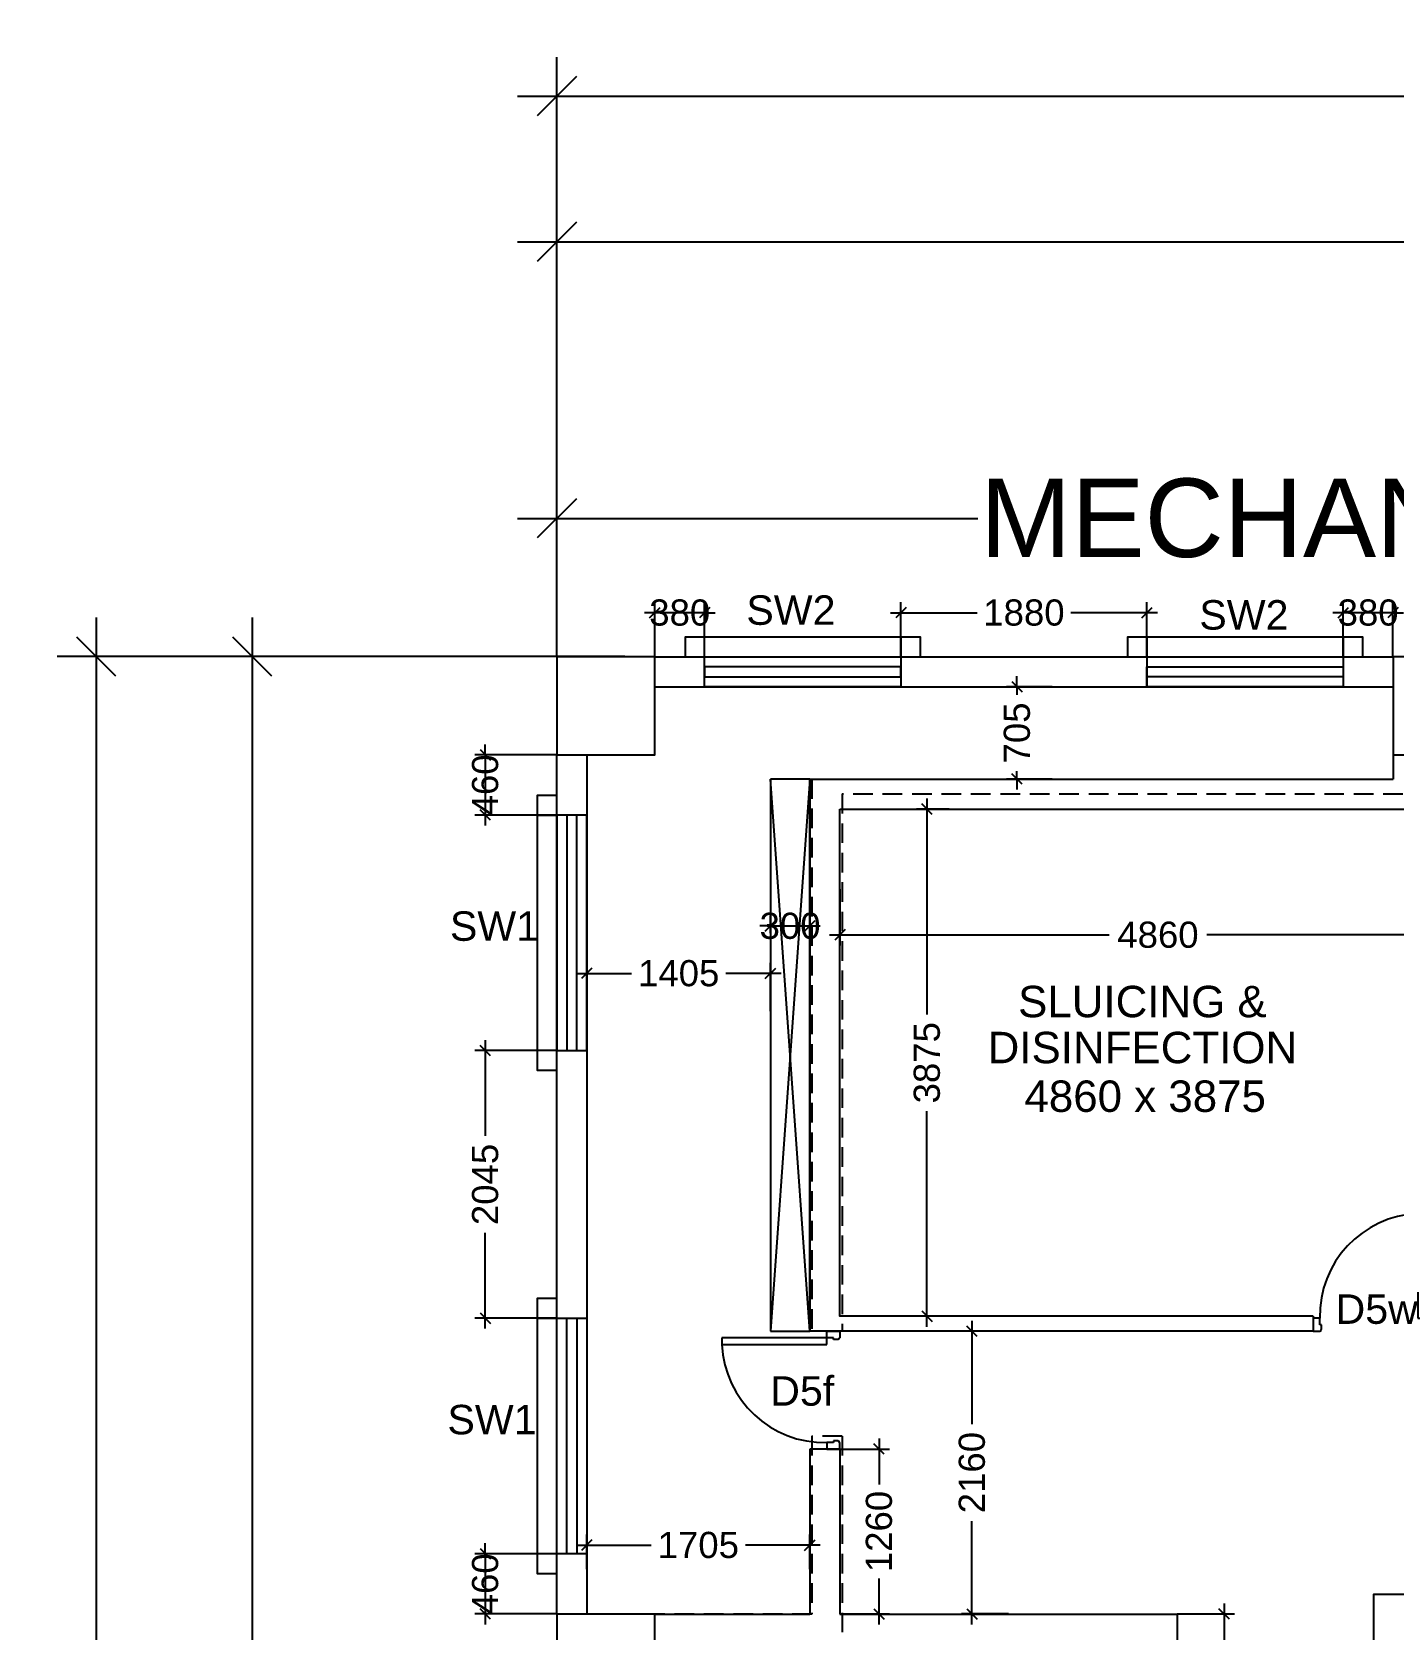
# Model space of a CAD drawing. Extents: x 6345096 to 6738923, y -6490958 to -6305885.
# Drawn here: x 6527889 to 6538289, y -6344445 to -6332241 of the extents above; entities that cross this region are included whole.
import ezdxf
from ezdxf.enums import TextEntityAlignment as Align

# ---------------------------------------------------------------- set-up
doc = ezdxf.new("R2010")
doc.units = 0
doc.header["$LTSCALE"] = 600
doc.header["$MEASUREMENT"] = 0
doc.header["$PDMODE"] = 35
doc.linetypes.add('HIDDEN', pattern=[0.375, 0.25, -0.125])
doc.layers.get('0').update_dxf_attribs({"linetype": 'CONTINUOUS'})
doc.layers.get('Defpoints').update_dxf_attribs({"linetype": 'CONTINUOUS'})
for name, color, linetype in [('8', 8, 'CONTINUOUS'), ('chajja', 7, 'CONTINUOUS'), ('DIM', 8, 'CONTINUOUS'), ('DIM-TEXT', 8, 'CONTINUOUS'), ('DOOR', 32, 'CONTINUOUS'), ('Duct', 8, 'CONTINUOUS'), ('Ele Proje.', 7, 'CONTINUOUS'), ('Fixed Glass', 171, 'CONTINUOUS'), ('HS', 251, 'CONTINUOUS'), ('joinery', 7, 'CONTINUOUS'), ('LA-column', 3, 'CONTINUOUS'), ('Room Dim', 1, 'CONTINUOUS'), ('TEXT', 6, 'CONTINUOUS'), ('Walls', 7, 'CONTINUOUS'), ('Working Dim', 5, 'CONTINUOUS')]:
    doc.layers.add(name, color=color, linetype=linetype)
doc.styles.add('ari', font='arial.ttf')
doc.styles.add('RT', font='romant.shx')
doc.styles.get("Standard").update_dxf_attribs({"font": 'romans.shx'})
doc.dimstyles.new('int. dim', dxfattribs={"dimtxt": 200, "dimasz": 80, "dimexe": 80, "dimexo": 0, "dimgap": 70, "dimtad": 0, "dimdec": 0, "dimzin": 12, "dimdsep": 46, "dimtxsty": 'ari', "dimblk": 'OBLIQUE', "dimcen": 2, "dimdle": 80, "dimclrd": 256, "dimclre": 256, "dimclrt": 6, "dimadec": 0, "dimazin": 0, "dimtfac": 1, "dimtdec": 0, "dimtix": 1, "dimtmove": 2, "dimatfit": 3, "dimfxl": 1, "dimtolj": 1, "dimtzin": 0, "dimlwd": -1, "dimlwe": -1, "dimarcsym": 0})
doc.dimstyles.new('STANDARD$0', dxfattribs={"dimscale": 0, "dimtxt": 150, "dimasz": 125, "dimexe": 0.75, "dimexo": 1, "dimgap": 25, "dimtad": 1, "dimdec": 0, "dimdsep": 46, "dimtxsty": 'Standard', "dimblk1": 'DOT', "dimblk2": 'DOT', "dimsah": 1, "dimcen": 2.5, "dimclrd": 1, "dimclre": 1, "dimclrt": 3, "dimadec": 0, "dimazin": 0, "dimtfac": 1, "dimtdec": 0, "dimtmove": 0, "dimatfit": 3, "dimldrblk": 'DOT', "dimfxl": 1, "dimtolj": 1, "dimtzin": 0, "dimarcsym": 0})
doc.dimstyles.new('TEXT', dxfattribs={"dimscale": 0, "dimtxt": 600, "dimasz": 300, "dimexe": 300, "dimexo": 30, "dimgap": 50, "dimtad": 0, "dimdec": 0, "dimzin": 0, "dimdsep": 46, "dimtxsty": 'RT', "dimblk": 'OBLIQUE', "dimcen": 0.09, "dimdle": 300, "dimclrd": 256, "dimclre": 256, "dimclrt": 170, "dimadec": 0, "dimazin": 0, "dimtfac": 1, "dimtdec": 0, "dimtofl": 0, "dimtmove": 2, "dimatfit": 3, "dimfxl": 1, "dimfrac": 2, "dimtolj": 1, "dimtzin": 0, "dimlwd": -1, "dimlwe": -1, "dimarcsym": 0})

# ---------------------------------------------------------------- blocks, each defined once
blk = doc.blocks.new('_Oblique')
at = {"color": 0, "linetype": 'ByBlock', "lineweight": -2}
blk.add_line((-0.5, -0.5), (0.5, 0.5), dxfattribs=at)
blk = doc.blocks.new('*D272')
at = {"layer": 'Defpoints', "color": 0, "linetype": 'Continuous', "transparency": 16777216}
for p in [(6531899, -6335958), (6531899, -6337015, 1), (6548147, -6337015, 1)]:
    blk.add_point(p, dxfattribs=at)
at = {"layer": 'DIM-TEXT', "transparency": 16777216}
for p, q in [((6531899, -6337015), (6531899, -6335658)), ((6548147, -6337015), (6548147, -6335658)), ((6531599, -6335958), (6535118, -6335958)), ((6548447, -6335958), (6544929, -6335958))]:
    blk.add_line(p, q, dxfattribs=at)
at = {"layer": 'DIM-TEXT', "linetype": 'Continuous', "transparency": 16777216, "xscale": 300, "yscale": 300, "zscale": 300, "rotation": 180}
blk.add_blockref('_Oblique', (6531899, -6335958), dxfattribs=at)
at = {"layer": 'DIM-TEXT', "linetype": 'Continuous', "transparency": 16777216, "xscale": 300, "yscale": 300, "zscale": 300}
blk.add_blockref('_Oblique', (6548147, -6335958), dxfattribs=at)
at = {"layer": 'DIM-TEXT', "color": 170, "linetype": 'Continuous', "transparency": 16777216, "insert": (6540023, -6335958), "char_height": 750, "attachment_point": 5, "style": 'ari'}
blk.add_mtext('\\A1;{\\H0.8x;MECHANIZED LAUNDRY}', dxfattribs=at)
blk = doc.blocks.new('*D313')
at = {"layer": 'Defpoints', "color": 0, "transparency": 16777216}
for p in [(6531899, -6337765, -10), (6531353, -6338225), (6531899, -6338225, -15)]:
    blk.add_point(p, dxfattribs=at)
at = {"layer": 'Working Dim', "transparency": 16777216}
for p, q in [((6531353, -6337765), (6531353, -6337685)), ((6531899, -6337765), (6531273, -6337765)), ((6531353, -6337765), (6531353, -6338225)), ((6531899, -6338225), (6531273, -6338225)), ((6531353, -6338225), (6531353, -6338305))]:
    blk.add_line(p, q, dxfattribs=at)
at = {"layer": 'Working Dim', "transparency": 16777216, "xscale": 80, "yscale": 80, "zscale": 80}
for p, rotation in [((6531353, -6337765), 270), ((6531353, -6338225), 90)]:
    blk.add_blockref('_Oblique', p, dxfattribs=dict(at, rotation=rotation))
at = {"layer": 'Working Dim', "color": 6, "transparency": 16777216, "insert": (6531353, -6337995), "char_height": 200, "attachment_point": 5, "rotation": 90, "style": 'ari'}
blk.add_mtext('\\A1;460', dxfattribs=at)
blk = doc.blocks.new('*D314')
at = {"layer": 'Defpoints', "color": 0, "transparency": 16777216}
for p in [(6531899, -6340025, -15), (6531353, -6342070), (6531899, -6342070, -15)]:
    blk.add_point(p, dxfattribs=at)
at = {"layer": 'Working Dim', "transparency": 16777216}
for p, q in [((6531899, -6340025), (6531273, -6340025)), ((6531353, -6339945), (6531353, -6340677)), ((6531353, -6342150), (6531353, -6341419)), ((6531899, -6342070), (6531273, -6342070))]:
    blk.add_line(p, q, dxfattribs=at)
at = {"layer": 'Working Dim', "transparency": 16777216, "xscale": 80, "yscale": 80, "zscale": 80}
for p, rotation in [((6531353, -6340025), 90), ((6531353, -6342070), 270)]:
    blk.add_blockref('_Oblique', p, dxfattribs=dict(at, rotation=rotation))
at = {"layer": 'Working Dim', "color": 6, "transparency": 16777216, "insert": (6531353, -6341048), "char_height": 200, "attachment_point": 5, "rotation": 90, "style": 'ari'}
blk.add_mtext('\\A1;2045', dxfattribs=at)
blk = doc.blocks.new('*D315')
at = {"layer": 'Defpoints', "color": 0, "transparency": 16777216}
for p in [(6531899, -6343870, -15), (6531353, -6344330), (6531899, -6344330, -10)]:
    blk.add_point(p, dxfattribs=at)
at = {"layer": 'Working Dim', "transparency": 16777216}
for p, q in [((6531353, -6343870), (6531353, -6343790)), ((6531899, -6343870), (6531273, -6343870)), ((6531353, -6343870), (6531353, -6344330)), ((6531899, -6344330), (6531273, -6344330)), ((6531353, -6344330), (6531353, -6344410))]:
    blk.add_line(p, q, dxfattribs=at)
at = {"layer": 'Working Dim', "transparency": 16777216, "xscale": 80, "yscale": 80, "zscale": 80}
for p, rotation in [((6531353, -6343870), 270), ((6531353, -6344330), 90)]:
    blk.add_blockref('_Oblique', p, dxfattribs=dict(at, rotation=rotation))
at = {"layer": 'Working Dim', "color": 6, "transparency": 16777216, "insert": (6531353, -6344100), "char_height": 200, "attachment_point": 5, "rotation": 90, "style": 'ari'}
blk.add_mtext('\\A1;460', dxfattribs=at)
blk = doc.blocks.new('*D388')
at = {"layer": 'Defpoints', "color": 0, "transparency": 16777216}
for p in [(6537909, -6336679), (6537909, -6337015, 47), (6538289, -6337015, 42)]:
    blk.add_point(p, dxfattribs=at)
at = {"layer": 'Working Dim', "transparency": 16777216}
for p, q in [((6537909, -6337015), (6537909, -6336599)), ((6538289, -6337015), (6538289, -6336599)), ((6537909, -6336679), (6537829, -6336679)), ((6538289, -6336679), (6537909, -6336679)), ((6538289, -6336679), (6538369, -6336679))]:
    blk.add_line(p, q, dxfattribs=at)
at = {"layer": 'Working Dim', "transparency": 16777216, "xscale": 80, "yscale": 80, "zscale": 80}
blk.add_blockref('_Oblique', (6537909, -6336679), dxfattribs=at)
at = {"layer": 'Working Dim', "transparency": 16777216, "xscale": 80, "yscale": 80, "zscale": 80, "rotation": 180}
blk.add_blockref('_Oblique', (6538289, -6336679), dxfattribs=at)
at = {"layer": 'Working Dim', "color": 6, "transparency": 16777216, "insert": (6538099, -6336679), "char_height": 200, "attachment_point": 5, "style": 'ari'}
blk.add_mtext('\\A1;380', dxfattribs=at)
blk = doc.blocks.new('*D389')
at = {"layer": 'Defpoints', "color": 0, "transparency": 16777216}
for p in [(6534529, -6336679), (6534529, -6337015, 47), (6536409, -6337015, 47)]:
    blk.add_point(p, dxfattribs=at)
at = {"layer": 'Working Dim', "transparency": 16777216}
for p, q in [((6534529, -6337015), (6534529, -6336599)), ((6536409, -6337015), (6536409, -6336599)), ((6534449, -6336679), (6535111, -6336679)), ((6536489, -6336679), (6535828, -6336679))]:
    blk.add_line(p, q, dxfattribs=at)
at = {"layer": 'Working Dim', "transparency": 16777216, "xscale": 80, "yscale": 80, "zscale": 80, "rotation": 180}
blk.add_blockref('_Oblique', (6534529, -6336679), dxfattribs=at)
at = {"layer": 'Working Dim', "transparency": 16777216, "xscale": 80, "yscale": 80, "zscale": 80}
blk.add_blockref('_Oblique', (6536409, -6336679), dxfattribs=at)
at = {"layer": 'Working Dim', "color": 6, "transparency": 16777216, "insert": (6535469, -6336679), "char_height": 200, "attachment_point": 5, "style": 'ari'}
blk.add_mtext('\\A1;1880', dxfattribs=at)
blk = doc.blocks.new('*D390')
at = {"layer": 'Defpoints', "color": 0, "transparency": 16777216}
for p in [(6532649, -6336679), (6532649, -6337015, 42), (6533029, -6337015, 47)]:
    blk.add_point(p, dxfattribs=at)
at = {"layer": 'Working Dim', "transparency": 16777216}
for p, q in [((6532649, -6337015), (6532649, -6336599)), ((6533029, -6337015), (6533029, -6336599)), ((6532649, -6336679), (6532569, -6336679)), ((6533029, -6336679), (6532649, -6336679)), ((6533029, -6336679), (6533109, -6336679))]:
    blk.add_line(p, q, dxfattribs=at)
at = {"layer": 'Working Dim', "transparency": 16777216, "xscale": 80, "yscale": 80, "zscale": 80}
blk.add_blockref('_Oblique', (6532649, -6336679), dxfattribs=at)
at = {"layer": 'Working Dim', "transparency": 16777216, "xscale": 80, "yscale": 80, "zscale": 80, "rotation": 180}
blk.add_blockref('_Oblique', (6533029, -6336679), dxfattribs=at)
at = {"layer": 'Working Dim', "color": 6, "transparency": 16777216, "insert": (6532839, -6336679), "char_height": 200, "attachment_point": 5, "style": 'ari'}
blk.add_mtext('\\A1;380', dxfattribs=at)
blk = doc.blocks.new('*D464')
at = {"layer": 'Defpoints', "color": 0, "transparency": 16777216}
for p in [(6651939, -6332733), (6531899, -6337015, 5), (6651939, -6337165, 1)]:
    blk.add_point(p, dxfattribs=at)
at = {"layer": 'DIM', "color": 8, "transparency": 16777216}
for p, q in [((6531899, -6337015), (6531899, -6332433)), ((6651939, -6337165), (6651939, -6332433)), ((6531599, -6332733), (6589970, -6332733)), ((6652239, -6332733), (6593868, -6332733))]:
    blk.add_line(p, q, dxfattribs=at)
at = {"layer": 'DIM', "color": 8, "transparency": 16777216, "xscale": 300, "yscale": 300, "zscale": 300, "rotation": 180}
blk.add_blockref('_Oblique', (6531899, -6332733), dxfattribs=at)
at = {"layer": 'DIM', "color": 8, "transparency": 16777216, "xscale": 300, "yscale": 300, "zscale": 300}
blk.add_blockref('_Oblique', (6651939, -6332733), dxfattribs=at)
at = {"layer": 'DIM', "color": 7, "transparency": 16777216, "insert": (6591919, -6332733), "char_height": 750, "attachment_point": 5, "style": 'ari'}
blk.add_mtext('\\A1;120.04m', dxfattribs=at)
blk = doc.blocks.new('*D465')
at = {"layer": 'Defpoints', "color": 0, "transparency": 16777216}
for p in [(6572960, -6333845), (6531899, -6337015, 5), (6572960, -6337153, -3)]:
    blk.add_point(p, dxfattribs=at)
at = {"layer": 'DIM', "color": 8, "transparency": 16777216}
for p, q in [((6531899, -6337015), (6531899, -6333545)), ((6572960, -6337153), (6572960, -6333545)), ((6531599, -6333845), (6550722, -6333845)), ((6573260, -6333845), (6554137, -6333845))]:
    blk.add_line(p, q, dxfattribs=at)
at = {"layer": 'DIM', "color": 8, "transparency": 16777216, "xscale": 300, "yscale": 300, "zscale": 300, "rotation": 180}
blk.add_blockref('_Oblique', (6531899, -6333845), dxfattribs=at)
at = {"layer": 'DIM', "color": 8, "transparency": 16777216, "xscale": 300, "yscale": 300, "zscale": 300}
blk.add_blockref('_Oblique', (6572960, -6333845), dxfattribs=at)
at = {"layer": 'DIM', "color": 7, "transparency": 16777216, "insert": (6552429, -6333845), "char_height": 750, "attachment_point": 5, "style": 'ari'}
blk.add_mtext('\\A1;41.06m', dxfattribs=at)
blk = doc.blocks.new('*D468')
at = {"layer": 'Defpoints', "color": 0, "transparency": 16777216}
for p in [(6531899, -6337015, 5), (6528381, -6454874), (6532049, -6454874, 5)]:
    blk.add_point(p, dxfattribs=at)
at = {"layer": 'DIM', "color": 8, "transparency": 16777216}
for p, q in [((6528381, -6336715), (6528381, -6393996)), ((6531899, -6337015), (6528081, -6337015)), ((6528381, -6455174), (6528381, -6397894)), ((6532049, -6454874), (6528081, -6454874))]:
    blk.add_line(p, q, dxfattribs=at)
at = {"layer": 'DIM', "color": 8, "transparency": 16777216, "xscale": 300, "yscale": 300, "zscale": 300}
for p, rotation in [((6528381, -6337015), 90), ((6528381, -6454874), 270)]:
    blk.add_blockref('_Oblique', p, dxfattribs=dict(at, rotation=rotation))
at = {"layer": 'DIM', "color": 7, "transparency": 16777216, "insert": (6528381, -6395945), "char_height": 750, "attachment_point": 5, "rotation": 90, "style": 'ari'}
blk.add_mtext('\\A1;117.86m', dxfattribs=at)
blk = doc.blocks.new('*D1292')
at = {"layer": 'Defpoints', "color": 0, "transparency": 16777216}
for p in [(6529573, -6337015), (6532419, -6337015, 3), (6531899, -6373456, -1)]:
    blk.add_point(p, dxfattribs=at)
at = {"layer": 'DIM', "color": 8, "transparency": 16777216}
for p, q in [((6529573, -6336715), (6529573, -6353543)), ((6532419, -6337015), (6529273, -6337015)), ((6529573, -6373756), (6529573, -6356928)), ((6531899, -6373456), (6529273, -6373456))]:
    blk.add_line(p, q, dxfattribs=at)
at = {"layer": 'DIM', "color": 8, "transparency": 16777216, "xscale": 300, "yscale": 300, "zscale": 300}
for p, rotation in [((6529573, -6337015), 90), ((6529573, -6373456), 270)]:
    blk.add_blockref('_Oblique', p, dxfattribs=dict(at, rotation=rotation))
at = {"layer": 'DIM', "color": 7, "transparency": 16777216, "insert": (6529573, -6355235), "char_height": 750, "attachment_point": 5, "rotation": 90, "style": 'ari'}
blk.add_mtext('\\A1;36.44m', dxfattribs=at)
blk = doc.blocks.new('1000')
at = {"layer": 'DOOR'}
for p, q in [((0, -100), (0, 0)), ((0, 0), (50, 0)), ((50, -100), (0, -100)), ((50, 0), (50, -2)), ((63, -49), (50, -49)), ((50, -49), (50, -100)), ((50, -100), (50, -901)), ((100, -100), (50, -100)), ((63, -13), (61, -13)), ((63, -13), (63, -49)), ((100, -901), (100, -100)), ((837, -13), (837, -49)), ((837, -13), (839, -13)), ((837, -49), (850, -49)), ((850, 0), (850, -2)), ((900, 0), (850, 0)), ((850, -49), (850, -100)), ((850, -100), (900, -100)), ((900, -100), (900, 0)), ((50, -901), (100, -901))]:
    blk.add_line(p, q, dxfattribs=at)
for centre, major_axis, start_param, end_param in [((50, -13), (-7.95, 7.95), 3.926991, 5.497787), ((850, -13), (7.95, 7.95), 0.785398, 2.356194)]:
    blk.add_ellipse(centre, major_axis=major_axis, ratio=1, start_param=start_param, end_param=end_param, dxfattribs=at)
at = {"layer": 'DOOR', "color": 145}
blk.add_ellipse((64, -115), major_axis=(-520, 590), ratio=1, start_param=2.464943, end_param=4.009476, dxfattribs=at)
blk = doc.blocks.new('*D2124')
at = {"layer": 'Defpoints', "color": 0, "transparency": 16777216}
for p in [(6534063, -6338792), (6538923, -6338792), (6538923, -6339141)]:
    blk.add_point(p, dxfattribs=at)
at = {"layer": 'Working Dim', "transparency": 16777216}
for p, q in [((6534063, -6338792), (6534063, -6339221)), ((6538923, -6338792), (6538923, -6339221)), ((6533983, -6339141), (6536121, -6339141)), ((6539003, -6339141), (6536866, -6339141))]:
    blk.add_line(p, q, dxfattribs=at)
at = {"layer": 'Working Dim', "transparency": 16777216, "xscale": 80, "yscale": 80, "zscale": 80, "rotation": 180}
blk.add_blockref('_Oblique', (6534063, -6339141), dxfattribs=at)
at = {"layer": 'Working Dim', "transparency": 16777216, "xscale": 80, "yscale": 80, "zscale": 80}
blk.add_blockref('_Oblique', (6538923, -6339141), dxfattribs=at)
at = {"layer": 'Working Dim', "color": 6, "transparency": 16777216, "insert": (6536493, -6339141), "char_height": 200, "attachment_point": 5, "style": 'ari'}
blk.add_mtext('\\A1;4860', dxfattribs=at)
blk = doc.blocks.new('*D2125')
at = {"layer": 'Defpoints', "color": 0, "transparency": 16777216}
for p in [(6534728, -6338180), (6534898, -6338180), (6534898, -6342055)]:
    blk.add_point(p, dxfattribs=at)
at = {"layer": 'Working Dim', "transparency": 16777216}
for p, q in [((6534728, -6338100), (6534728, -6339749)), ((6534898, -6338180), (6534648, -6338180)), ((6534728, -6342135), (6534728, -6340487)), ((6534898, -6342055), (6534648, -6342055))]:
    blk.add_line(p, q, dxfattribs=at)
at = {"layer": 'Working Dim', "transparency": 16777216, "xscale": 80, "yscale": 80, "zscale": 80}
for p, rotation in [((6534728, -6338180), 90), ((6534728, -6342055), 270)]:
    blk.add_blockref('_Oblique', p, dxfattribs=dict(at, rotation=rotation))
at = {"layer": 'Working Dim', "color": 6, "transparency": 16777216, "insert": (6534728, -6340118), "char_height": 200, "attachment_point": 5, "rotation": 90, "style": 'ari'}
blk.add_mtext('\\A1;3875', dxfattribs=at)
blk = doc.blocks.new('*D2138')
at = {"layer": 'Defpoints', "color": 0, "transparency": 16777216}
for p in [(6535341, -6342170), (6535072, -6344330), (6535351, -6344330)]:
    blk.add_point(p, dxfattribs=at)
at = {"layer": 'Working Dim', "transparency": 16777216}
for p, q in [((6535072, -6342090), (6535072, -6342880)), ((6535341, -6342170), (6534992, -6342170)), ((6535072, -6344410), (6535072, -6343620)), ((6535351, -6344330), (6534992, -6344330))]:
    blk.add_line(p, q, dxfattribs=at)
at = {"layer": 'Working Dim', "transparency": 16777216, "xscale": 80, "yscale": 80, "zscale": 80}
for p, rotation in [((6535072, -6342170), 90), ((6535072, -6344330), 270)]:
    blk.add_blockref('_Oblique', p, dxfattribs=dict(at, rotation=rotation))
at = {"layer": 'Working Dim', "color": 6, "transparency": 16777216, "insert": (6535072, -6343250), "char_height": 200, "attachment_point": 5, "rotation": 90, "style": 'ari'}
blk.add_mtext('\\A1;2160', dxfattribs=at)
blk = doc.blocks.new('*D2139')
at = {"layer": 'Defpoints', "color": 0, "transparency": 16777216}
for p in [(6534062, -6343070, -4), (6534362, -6343070), (6534062, -6344330, -1)]:
    blk.add_point(p, dxfattribs=at)
at = {"layer": 'Working Dim', "transparency": 16777216}
for p, q in [((6534062, -6343070), (6534442, -6343070)), ((6534362, -6342990), (6534362, -6343342)), ((6534362, -6344410), (6534362, -6344059)), ((6534062, -6344330), (6534442, -6344330))]:
    blk.add_line(p, q, dxfattribs=at)
at = {"layer": 'Working Dim', "transparency": 16777216, "xscale": 80, "yscale": 80, "zscale": 80}
for p, rotation in [((6534362, -6343070), 90), ((6534362, -6344330), 270)]:
    blk.add_blockref('_Oblique', p, dxfattribs=dict(at, rotation=rotation))
at = {"layer": 'Working Dim', "color": 6, "transparency": 16777216, "insert": (6534362, -6343700), "char_height": 200, "attachment_point": 5, "rotation": 90, "style": 'ari'}
blk.add_mtext('\\A1;1260', dxfattribs=at)
blk = doc.blocks.new('*D2141')
at = {"layer": 'Defpoints', "color": 0, "transparency": 16777216}
for p in [(6533833, -6343804), (6532128, -6343989), (6533833, -6343989)]:
    blk.add_point(p, dxfattribs=at)
at = {"layer": 'Working Dim', "transparency": 16777216}
for p, q in [((6532048, -6343804), (6532621, -6343804)), ((6532128, -6343989), (6532128, -6343724)), ((6533913, -6343804), (6533341, -6343804)), ((6533833, -6343989), (6533833, -6343724))]:
    blk.add_line(p, q, dxfattribs=at)
at = {"layer": 'Working Dim', "transparency": 16777216, "xscale": 80, "yscale": 80, "zscale": 80, "rotation": 180}
blk.add_blockref('_Oblique', (6532128, -6343804), dxfattribs=at)
at = {"layer": 'Working Dim', "transparency": 16777216, "xscale": 80, "yscale": 80, "zscale": 80}
blk.add_blockref('_Oblique', (6533833, -6343804), dxfattribs=at)
at = {"layer": 'Working Dim', "color": 6, "transparency": 16777216, "insert": (6532981, -6343804), "char_height": 200, "attachment_point": 5, "style": 'ari'}
blk.add_mtext('\\A1;1705', dxfattribs=at)
blk = doc.blocks.new('*D2142')
at = {"layer": 'Defpoints', "color": 0, "transparency": 16777216}
for p in [(6532128, -6339435), (6532128, -6339723), (6533533, -6339723)]:
    blk.add_point(p, dxfattribs=at)
at = {"layer": 'Working Dim', "transparency": 16777216}
for p, q in [((6532048, -6339435), (6532471, -6339435)), ((6532128, -6339723), (6532128, -6339355)), ((6533613, -6339435), (6533191, -6339435)), ((6533533, -6339723), (6533533, -6339355))]:
    blk.add_line(p, q, dxfattribs=at)
at = {"layer": 'Working Dim', "transparency": 16777216, "xscale": 80, "yscale": 80, "zscale": 80, "rotation": 180}
blk.add_blockref('_Oblique', (6532128, -6339435), dxfattribs=at)
at = {"layer": 'Working Dim', "transparency": 16777216, "xscale": 80, "yscale": 80, "zscale": 80}
blk.add_blockref('_Oblique', (6533533, -6339435), dxfattribs=at)
at = {"layer": 'Working Dim', "color": 6, "transparency": 16777216, "insert": (6532831, -6339435), "char_height": 200, "attachment_point": 5, "style": 'ari'}
blk.add_mtext('\\A1;1405', dxfattribs=at)
blk = doc.blocks.new('*D2143')
at = {"layer": 'Defpoints', "color": 0, "transparency": 16777216}
for p in [(6535416, -6337245), (6535686, -6337245), (6535686, -6337950)]:
    blk.add_point(p, dxfattribs=at)
at = {"layer": 'Working Dim', "transparency": 16777216}
for p, q in [((6535686, -6337245), (6535336, -6337245)), ((6535416, -6337245), (6535416, -6337165)), ((6535416, -6337245), (6535416, -6337307)), ((6535686, -6337950), (6535336, -6337950)), ((6535416, -6337950), (6535416, -6337889)), ((6535416, -6337950), (6535416, -6338030))]:
    blk.add_line(p, q, dxfattribs=at)
at = {"layer": 'Working Dim', "transparency": 16777216, "xscale": 80, "yscale": 80, "zscale": 80}
for p, rotation in [((6535416, -6337245), 270), ((6535416, -6337950), 90)]:
    blk.add_blockref('_Oblique', p, dxfattribs=dict(at, rotation=rotation))
at = {"layer": 'Working Dim', "color": 6, "transparency": 16777216, "insert": (6535416, -6337598), "char_height": 200, "attachment_point": 5, "rotation": 90, "style": 'ari'}
blk.add_mtext('\\A1;705', dxfattribs=at)
blk = doc.blocks.new('*D2144')
at = {"layer": 'Defpoints', "color": 0, "transparency": 16777216}
for p in [(6533832, -6339073), (6533532, -6339128), (6533832, -6339128)]:
    blk.add_point(p, dxfattribs=at)
at = {"layer": 'Working Dim', "transparency": 16777216}
for p, q in [((6533532, -6339073), (6533452, -6339073)), ((6533532, -6339128), (6533532, -6338993)), ((6533532, -6339073), (6533832, -6339073)), ((6533832, -6339128), (6533832, -6338993)), ((6533832, -6339073), (6533912, -6339073))]:
    blk.add_line(p, q, dxfattribs=at)
at = {"layer": 'Working Dim', "transparency": 16777216, "xscale": 80, "yscale": 80, "zscale": 80}
blk.add_blockref('_Oblique', (6533532, -6339073), dxfattribs=at)
at = {"layer": 'Working Dim', "transparency": 16777216, "xscale": 80, "yscale": 80, "zscale": 80, "rotation": 180}
blk.add_blockref('_Oblique', (6533832, -6339073), dxfattribs=at)
at = {"layer": 'Working Dim', "color": 6, "transparency": 16777216, "insert": (6533682, -6339073), "char_height": 200, "attachment_point": 5, "style": 'ari'}
blk.add_mtext('\\A1;300', dxfattribs=at)
blk = doc.blocks.new('A$C2CD672AE')
at = {"layer": 'Ele Proje.', "color": 8, "linetype": 'HIDDEN', "elevation": 5.1}
for points in [[(2710, 119408.5), (2710, 119558.5), (2560, 119558.5), (2560, 119408.5)], [(4360, 119408.5), (4360, 119558.5), (4210, 119558.5), (4210, 119408.5)], [(6090, 119408.5), (6090, 119558.5), (5940, 119558.5), (5940, 119408.5)], [(7740, 119408.5), (7740, 119558.5), (7590, 119558.5), (7590, 119408.5)]]:
    blk.add_lwpolyline(points, dxfattribs=at)
at = {"layer": 'Ele Proje.', "color": 8, "linetype": 'HIDDEN'}
for points in [[(1580, 118348.5), (1430, 118348.5), (1430, 118198.5), (1580, 118198.5)], [(1580, 116398.5), (1430, 116398.5), (1430, 116248.5), (1580, 116248.5)], [(1580, 114503.5), (1430, 114503.5), (1430, 114353.5), (1580, 114353.5)], [(1580, 112553.5), (1430, 112553.5), (1430, 112403.5), (1580, 112403.5)]]:
    blk.add_lwpolyline(points, dxfattribs=at)
at = {"layer": 'Fixed Glass', "color": 8, "linetype": 'HIDDEN', "elevation": 5.1}
for points in [[(4210, 119408.5), (4210, 119178.5), (2710, 119178.5), (2710, 119408.5)], [(7590, 119408.5), (7590, 119178.5), (6090, 119178.5), (6090, 119408.5)], [(2710, 119331.5), (2710, 119255.5), (4210, 119255.5), (4210, 119331.5)], [(7590, 119331.5), (7590, 119255.5), (6090, 119255.5), (6090, 119331.5)]]:
    blk.add_lwpolyline(points, close=True, dxfattribs=at)
at = {"layer": 'Fixed Glass', "color": 8, "linetype": 'HIDDEN'}
for points in [[(1580, 116398.5), (1810, 116398.5), (1810, 118198.5), (1580, 118198.5)], [(1657, 116398.5), (1733, 116398.5), (1733, 118198.5), (1657, 118198.5)], [(1580, 114353.5), (1810, 114353.5), (1810, 112553.5), (1580, 112553.5)], [(1657, 114353.5), (1733, 114353.5), (1733, 112553.5), (1657, 112553.5)]]:
    blk.add_lwpolyline(points, close=True, dxfattribs=at)
at = {"layer": 'Walls', "color": 8, "linetype": 'HIDDEN'}
for p, q in [((2330, 119408.5), (7970, 119408.5)), ((2330, 119178.5), (7970, 119178.5)), ((1810, 118658.5), (1810, 112093.5)), ((7970, 118658.5), (7970, 118473.5)), ((3530, 118473.5), (3530, 114253.5)), ((3760, 118360.2), (3760, 114253.5)), ((8720.1, 118358.5), (3760, 118358.5)), ((3760, 114253.5), (3530, 114253.5)), ((3530, 113453.5), (3530, 112093.5)), ((3760, 113453.5), (3530, 113453.5)), ((3760, 113453.5), (3760, 111863.5)), ((3530, 112093.5), (2330, 112093.5))]:
    blk.add_line(p, q, dxfattribs=at)
for points in [[(1580, 112093.5), (1580, 118658.5)], [(3530, 118473.5), (7970, 118473.5)]]:
    blk.add_lwpolyline(points, dxfattribs=at)
blk = doc.blocks.new('*D2489')
at = {"layer": 'Defpoints', "color": 0, "transparency": 16777216}
for p in [(6536640, -6344330), (6536999, -6344330), (6536640, -6346670)]:
    blk.add_point(p, dxfattribs=at)
at = {"layer": 'Working Dim', "transparency": 16777216}
for p, q in [((6536999, -6344250), (6536999, -6345130)), ((6536640, -6344330), (6537079, -6344330)), ((6536999, -6346750), (6536999, -6345870)), ((6536640, -6346670), (6537079, -6346670))]:
    blk.add_line(p, q, dxfattribs=at)
at = {"layer": 'Working Dim', "transparency": 16777216, "xscale": 80, "yscale": 80, "zscale": 80}
for p, rotation in [((6536999, -6344330), 90), ((6536999, -6346670), 270)]:
    blk.add_blockref('_Oblique', p, dxfattribs=dict(at, rotation=rotation))
at = {"layer": 'Working Dim', "color": 6, "transparency": 16777216, "insert": (6536999, -6345500), "char_height": 200, "attachment_point": 5, "rotation": 90, "style": 'ari'}
blk.add_mtext('\\A1;2340', dxfattribs=at)

msp = doc.modelspace()

# ---------------------------------------------------------------- linework, layer by layer
at = {"layer": 'chajja', "color": 8}
for p, q in [((6534529.389, -6336865.366), (6533029.389, -6336865.366)), ((6537909.388, -6336865.366), (6536409.388, -6336865.366)), ((6531749.389, -6338225.387), (6531749.389, -6340025.387)), ((6531749.389, -6342070.434), (6531749.389, -6343870.434))]:
    msp.add_line(p, q, dxfattribs=at)
at = {"layer": 'Duct', "color": 7, "linetype": 'HIDDEN', "ltscale": 600}
for p, q in [((6533832.364, -6337950.365, 5.131), (6533532.364, -6342170.374)), ((6533832.364, -6342170.374), (6533532.364, -6337950.365, 5.131))]:
    msp.add_line(p, q, dxfattribs=at)
msp.add_lwpolyline([(6533532.364, -6342170.374), (6533832.455, -6342170.374), (6533832.455, -6337950.365), (6533532.364, -6337950.365)], close=True, dxfattribs=at)
at = {"layer": 'Ele Proje.', "elevation": 5.131}
for points in [[(6533029.389, -6337015.366), (6533029.389, -6336865.366), (6532879.389, -6336865.366), (6532879.389, -6337015.366)], [(6534679.389, -6337015.366), (6534679.389, -6336865.366), (6534529.389, -6336865.366), (6534529.389, -6337015.366)], [(6536409.388, -6337015.366), (6536409.388, -6336865.366), (6536259.388, -6336865.366), (6536259.388, -6337015.366)], [(6538059.388, -6337015.366), (6538059.388, -6336865.366), (6537909.388, -6336865.366), (6537909.388, -6337015.366)]]:
    msp.add_lwpolyline(points, dxfattribs=at)
at = {"layer": 'Ele Proje.'}
for points in [[(6531899.389, -6338075.387), (6531749.389, -6338075.387), (6531749.389, -6338225.387), (6531899.389, -6338225.387)], [(6531899.389, -6340025.387), (6531749.389, -6340025.387), (6531749.389, -6340175.387), (6531899.389, -6340175.387)], [(6531899.389, -6341920.434), (6531749.389, -6341920.434), (6531749.389, -6342070.434), (6531899.389, -6342070.434)], [(6531899.389, -6343870.434), (6531749.389, -6343870.434), (6531749.389, -6344020.434), (6531899.389, -6344020.434)]]:
    msp.add_lwpolyline(points, dxfattribs=at)
at = {"layer": 'Fixed Glass', "elevation": 5.131}
for points in [[(6534529.389, -6337015.366), (6534529.389, -6337245.366), (6533029.389, -6337245.366), (6533029.389, -6337015.366)], [(6533029.389, -6337092.366), (6533029.389, -6337168.366), (6534529.389, -6337168.366), (6534529.389, -6337092.366)], [(6537909.388, -6337015.366), (6537909.388, -6337245.366), (6536409.388, -6337245.366), (6536409.388, -6337015.366)], [(6537909.388, -6337092.387), (6537909.388, -6337168.387), (6536409.388, -6337168.387), (6536409.388, -6337092.387)]]:
    msp.add_lwpolyline(points, close=True, dxfattribs=at)
at = {"layer": 'Fixed Glass'}
for points in [[(6531899.388, -6340025.387), (6532129.388, -6340025.387), (6532129.388, -6338225.387), (6531899.388, -6338225.387)], [(6531976.388, -6340025.387), (6532052.388, -6340025.387), (6532052.388, -6338225.387), (6531976.388, -6338225.387)], [(6531899.388, -6342070.434), (6532129.388, -6342070.434), (6532129.388, -6343870.434), (6531899.388, -6343870.434)], [(6531976.388, -6342070.434), (6532052.388, -6342070.434), (6532052.388, -6343870.434), (6531976.388, -6343870.434)]]:
    msp.add_lwpolyline(points, close=True, dxfattribs=at)
at = {"layer": 'LA-column', "color": 2}
for points in [[(6531899.389, -6337765.366), (6532649.389, -6337765.366), (6532649.389, -6337015.366), (6531899.389, -6337015.366)], [(6531899.389, -6337765.366), (6532649.389, -6337765.366), (6532649.389, -6337015.366), (6531899.389, -6337015.366)], [(6531899.389, -6337765.366), (6532649.389, -6337765.366), (6532649.389, -6337015.366), (6531899.389, -6337015.366)], [(6538289.388, -6337765.366), (6539039.388, -6337765.366), (6539039.388, -6337015.366), (6538289.388, -6337015.366)], [(6531899.389, -6345080.426), (6532649.389, -6345080.426), (6532649.389, -6344330.426), (6531899.389, -6344330.426)]]:
    msp.add_lwpolyline(points, close=True, dxfattribs=at)
at = {"layer": 'LA-column', "color": 2, "elevation": 7.743}
msp.add_lwpolyline([(6538139.524, -6345080.366), (6539039.524, -6345080.366), (6539039.524, -6344180.366), (6538139.524, -6344180.366)], close=True, dxfattribs=at)
at = {"layer": 'Walls', "linetype": 'Continuous'}
for p, q in [((6532649.389, -6337015.366), (6538289.388, -6337015.366)), ((6532649.389, -6337245.366), (6538289.388, -6337245.366)), ((6532129.389, -6337765.366), (6532129.389, -6344330.448)), ((6534062.454, -6343070.374, -3.879), (6533832.455, -6343070.374))]:
    msp.add_line(p, q, dxfattribs=at)
at = {"layer": 'Walls'}
for p, q in [((6538289.388, -6337765.366), (6538289.388, -6337950.365)), ((6533832.455, -6337950.365), (6538289.388, -6337950.365)), ((6533832.455, -6337950.365), (6533832.455, -6342170.374)), ((6534062.455, -6338180.365), (6538924.388, -6338180.365)), ((6537679.388, -6342055.374), (6537679.388, -6342170.374)), ((6533832.455, -6343070.374), (6533832.455, -6344330.426)), ((6534062.455, -6343070.374, -3.879), (6534062.455, -6344330.426, -0.599)), ((6532649.389, -6344330.426), (6533832.455, -6344330.426)), ((6534062.455, -6344330.426), (6536639.524, -6344330.426)), ((6536639.524, -6344330.426), (6536639.524, -6346670.474))]:
    msp.add_line(p, q, dxfattribs=at)
at = {"layer": 'Walls', "linetype": 'Continuous'}
msp.add_lwpolyline([(6531899.389, -6344330.448), (6531899.389, -6337765.387)], dxfattribs=at)
at = {"layer": 'Walls'}
for points in [[(6537679.388, -6342055.374), (6534062.455, -6342055.374), (6534062.455, -6338180.365)], [(6537679.388, -6342170.374), (6533832.455, -6342170.374)]]:
    msp.add_lwpolyline(points, dxfattribs=at)

# ---------------------------------------------------------------- block references
at = {"layer": 'DOOR', "linetype": 'Continuous', "rotation": 180.0000128066047}
msp.add_blockref('1000', (6538579.388, -6342170.374), dxfattribs=at)
at = {"layer": 'DOOR', "linetype": 'Continuous', "xscale": 0.9999985396862289, "yscale": 0.9999985396862289, "zscale": 0.9999985396862289, "rotation": 270.0000130200671}
msp.add_blockref('1000', (6534062.454, -6342170.374), dxfattribs=at)
at = {"layer": 'HS'}
msp.add_blockref('A$C2CD672AE', (6530319.294, -6456423.902, 8.17), dxfattribs=at)

# ---------------------------------------------------------------- texts
at = {"layer": '8', "color": 6, "style": 'ari'}
msp.add_text('D5f', height=225, dxfattribs=at).set_placement((6533530.336, -6342738.568, 3.879))
at = {"layer": 'joinery', "style": 'ari'}
for s, p in [('SW2', (6533688.701, -6336771.573, 1.529)), ('SW2', (6537149.784, -6336808.116, 1.529)), ('SW1', (6531423.391, -6339186.206)), ('D5w', (6538164.387, -6342113.102, 25.272)), ('SW1', (6531404.646, -6342957.315))]:
    msp.add_text(s, height=225, dxfattribs=at).set_placement(p, align=Align.CENTER)
at = {"layer": 'Room Dim', "style": 'ari'}
msp.add_text('4860 x 3875', height=240, dxfattribs=at).set_placement((6536395.498, -6340493.608, -25742.541), align=Align.CENTER)
at = {"layer": 'TEXT', "color": 7, "style": 'ari'}
for s, p in [('SLUICING &', (6536374.372, -6339770.224, -25742.541)), ('DISINFECTION', (6536374.372, -6340121.675, -25742.541))]:
    msp.add_text(s, height=240, dxfattribs=at).set_placement(p, align=Align.CENTER)

# ---------------------------------------------------------------- dimensions: what is measured, and where the dimension line sits
at = {"layer": 'DIM'}
for base, p2, picture, middle in [((6651939.059, -6332733.427), (6651939.059, -6337165.48, 1.031), '*D464', (6591919.224, -6332733.427)), ((6572959.528, -6333844.636), (6572959.528, -6337152.582, -2.972), '*D465', (6552429.458, -6333844.636))]:
    dim = msp.add_linear_dim(base=base, p1=(6531899.389, -6337015.366, 5.131), p2=p2, dimstyle='STANDARD$0', override={"dimscale": 1, "dimtxt": 750, "dimasz": 300, "dimexe": 300, "dimexo": 0, "dimgap": 1, "dimtad": 0, "dimdec": 2, "dimlfac": 0.001, "dimzin": 0, "dimpost": 'm', "dimtxsty": 'ari', "dimblk1": 'Oblique', "dimblk2": 'Oblique', "dimcen": 0, "dimdle": 300, "dimclrd": 8, "dimclre": 8, "dimclrt": 7, "dimadec": 2, "dimtdec": 2, "dimtmove": 2, "dimfxl": 0.75, "dimfrac": 1, "dimlwd": 65535, "dimlwe": 65535}, dxfattribs=at)
    dim.commit()
    dim.dimension.update_dxf_attribs({"geometry": picture, "text_midpoint": middle})
for base, p1, p2, angle, picture, middle in [((6528381.422, -6454873.885), (6531899.389, -6337015.366, 5.131), (6532049.301, -6454873.885, 5.131), 90, '*D468', (6528381.422, -6395944.625)), ((6529573.102, -6337015.366, 1.031), (6531899.389, -6373455.581), (6532419.388, -6337015.366, 3.78), 270, '*D1292', (6529573.102, -6355235.473, 1.031))]:
    dim = msp.add_linear_dim(base=base, p1=p1, p2=p2, angle=angle, dimstyle='STANDARD$0', override={"dimscale": 1, "dimtxt": 750, "dimasz": 300, "dimexe": 300, "dimexo": 0, "dimgap": 1, "dimtad": 0, "dimdec": 2, "dimlfac": 0.001, "dimzin": 0, "dimpost": 'm', "dimtxsty": 'ari', "dimblk1": 'Oblique', "dimblk2": 'Oblique', "dimcen": 0, "dimdle": 300, "dimclrd": 8, "dimclre": 8, "dimclrt": 7, "dimadec": 2, "dimtdec": 2, "dimtmove": 2, "dimfxl": 0.75, "dimfrac": 1, "dimlwd": 65535, "dimlwe": 65535}, dxfattribs=at)
    dim.commit()
    dim.dimension.update_dxf_attribs({"geometry": picture, "text_midpoint": middle})
at = {"layer": 'DIM-TEXT', "linetype": 'Continuous'}
dim = msp.add_linear_dim(base=(6531899.389, -6335958.01, -0.84), p1=(6548146.936, -6337015.365), p2=(6531899.389, -6337015.366), text='{\\H0.8x;MECHANIZED LAUNDRY}', dimstyle='TEXT', override={"dimscale": 1, "dimtxt": 750, "dimexo": 0, "dimtxsty": 'ari'}, dxfattribs=at)
dim.commit()
dim.dimension.update_dxf_attribs({"geometry": '*D272', "text_midpoint": (6540023.162, -6335958.01, -0.84)})
at = {"layer": 'Working Dim', "color": 6}
for base, p1, p2, angle, picture, middle in [((6532649.389, -6336679.042, -42.231), (6533029.389, -6337015.366, 5.131), (6532649.389, -6337015.366), 180, '*D390', (6532839.389, -6336679.042, -42.231)), ((6534529.389, -6336679.042, -42.231), (6536409.388, -6337015.388, 5.131), (6534529.389, -6337015.366, 5.131), 180, '*D389', (6535469.389, -6336679.042, -42.231)), ((6537909.388, -6336679.042, -42.231), (6538289.388, -6337015.388), (6537909.388, -6337015.388, 5.131), 180, '*D388', (6538099.388, -6336679.042, -42.231)), ((6535416.277, -6337245.366), (6535685.888, -6337950.365), (6535685.888, -6337245.366), 90, '*D2143', (6535416.277, -6337597.865)), ((6531352.808, -6338225.387, 15.404), (6531899.389, -6337765.366, 5.131), (6531899.389, -6338225.387), 270, '*D313', (6531352.808, -6337995.376, 15.404)), ((6534727.54, -6338180.365), (6534897.823, -6342055.374), (6534897.823, -6338180.365), 90, '*D2125', (6534727.54, -6340117.87)), ((6531352.808, -6342070.434, 15.404), (6531899.388, -6340025.387), (6531899.388, -6342070.434), 270, '*D314', (6531352.808, -6341047.911, 15.404)), ((6535071.993, -6344330.426), (6535341.348, -6342170.374), (6535350.989, -6344330.426), 90, '*D2138', (6535071.993, -6343250.4)), ((6534361.72, -6343070.374), (6534062.455, -6344330.426, -0.599), (6534062.455, -6343070.374, -3.879), 90, '*D2139', (6534361.72, -6343700.4)), ((6531352.808, -6344330.426, 15.404), (6531899.388, -6343870.434), (6531899.389, -6344330.426, 5.131), 270, '*D315', (6531352.808, -6344100.43, 15.404))]:
    dim = msp.add_linear_dim(base=base, p1=p1, p2=p2, angle=angle, dimstyle='int. dim', override={"dimtxt": 200, "dimarcsym": 1}, dxfattribs=at)
    dim.commit()
    dim.dimension.update_dxf_attribs({"geometry": picture, "text_midpoint": middle})
for base, p1, p2, picture, middle in [((6538923.388, -6339141.459), (6534063.455, -6338792.389), (6538923.388, -6338792.389), '*D2124', (6536493.422, -6339141.459)), ((6533832.455, -6339072.819), (6533532.364, -6339128.239), (6533832.455, -6339128.239), '*D2144', (6533682.409, -6339072.819)), ((6532128.389, -6339435.197), (6533533.364, -6339722.582), (6532128.389, -6339722.582), '*D2142', (6532830.876, -6339435.197)), ((6533833.455, -6343804.402), (6532128.389, -6343988.669), (6533833.455, -6343988.669), '*D2141', (6532980.922, -6343804.402))]:
    dim = msp.add_linear_dim(base=base, p1=p1, p2=p2, dimstyle='int. dim', override={"dimtxt": 200, "dimarcsym": 1}, dxfattribs=at)
    dim.commit()
    dim.dimension.update_dxf_attribs({"geometry": picture, "text_midpoint": middle})
at = {"layer": 'Working Dim'}
dim = msp.add_linear_dim(base=(6536999.004, -6344330.426), p1=(6536639.524, -6346670.474), p2=(6536639.524, -6344330.426), angle=90, dimstyle='int. dim', dxfattribs=at)
dim.commit()
dim.dimension.update_dxf_attribs({"geometry": '*D2489', "text_midpoint": (6536999.004, -6345500.45)})

doc.saveas('drawing.dxf')
